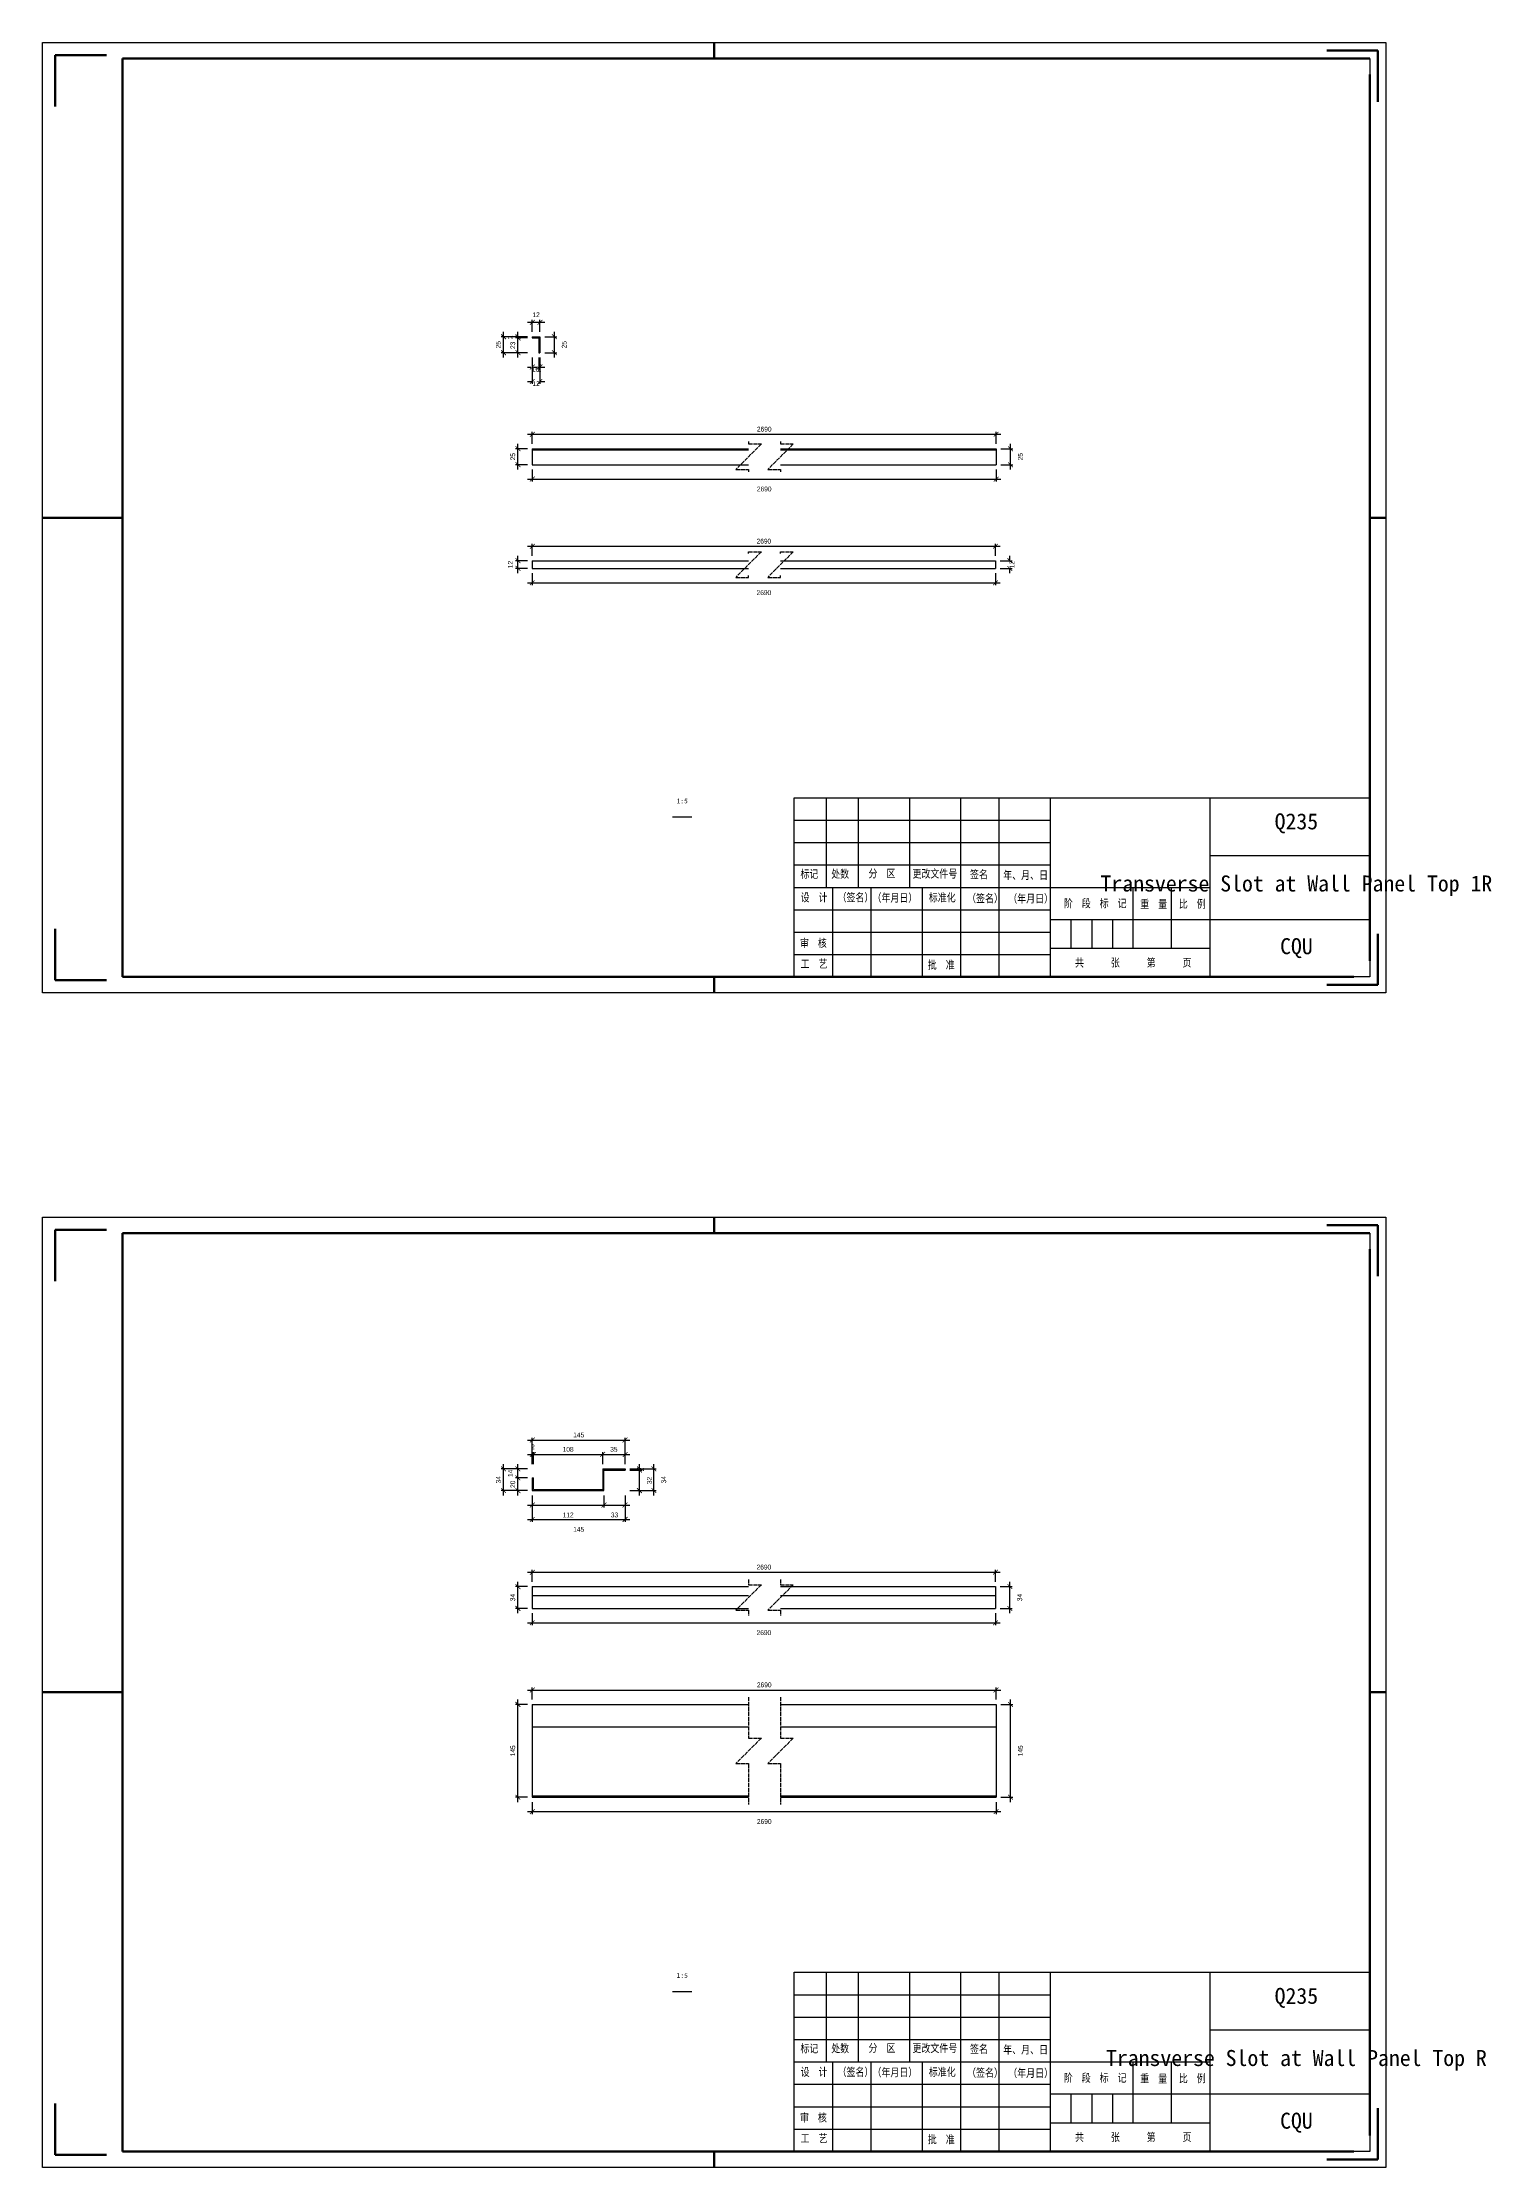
# Model space of a CAD drawing. Header units: millimetres. Extents: x 0 to 1925, y 0 to 4345.
# Drawn here: x 980 to 1433, y 2569 to 3233 of the extents above; entities that cross this region are included whole.
import ezdxf

# ---------------------------------------------------------------- set-up
doc = ezdxf.new("R2010")
doc.units = ezdxf.units.MM
doc.linetypes.add('DASHED', pattern=[1.524, 1.27, -0.254])
doc.layers.add('总内框线', color=7, linetype='Continuous', lineweight=50)
doc.layers.add('总外框线', color=7, linetype='Continuous', lineweight=30)
doc.styles.add('OpenSansCondensed-Light', font='OpenSansCondensed-Light.ttf')
doc.styles.add('陈杰（2）', font='gbenor.shx', dxfattribs={"width": 0.8, "bigfont": 'gbcbig.shx'})
doc.dimstyles.new('EZDXF', dxfattribs={"dimtxt": 0.25, "dimasz": 0.175, "dimexe": 0.375, "dimexo": 0.125, "dimgap": 0.1, "dimtad": 1, "dimlfac": 100, "dimzin": 12, "dimdsep": 46, "dimtxsty": 'OpenSansCondensed-Light', "dimblk": 'ARCHTICK', "dimcen": 2.5, "dimazin": 3, "dimtfac": 0.5, "dimtmove": 2, "dimatfit": 3, "dimarcsym": 0})

# ---------------------------------------------------------------- blocks, each defined once
blk = doc.blocks.new('_ARCHTICK')
at = {"color": 0, "linetype": 'ByBlock', "const_width": 0.15}
blk.add_lwpolyline([(-0.5, -0.5), (0.5, 0.5)], dxfattribs=at)

msp = doc.modelspace()

# ---------------------------------------------------------------- linework, layer by layer
for p, q in [((1395, 3228), (1395, 3043)), ((1133.12901, 3141.075), (1135.52901, 3141.075)), ((1133.12901, 3141.075), (1133.12901, 3140.675)), ((1135.52901, 3141.075), (1135.52901, 3136.075)), ((1133.12901, 3140.675), (1135.12901, 3140.675)), ((1135.12901, 3140.675), (1135.12901, 3136.075)), ((1135.12901, 3136.075), (1135.52901, 3136.075)), ((1133.12901, 3106.075), (1200.72901, 3106.075)), ((1133.12901, 3106.075), (1133.12901, 3105.675)), ((1133.12901, 3105.675), (1200.72901, 3105.675)), ((1133.12901, 3105.675), (1133.12901, 3101.075)), ((1133.12901, 3101.075), (1200.72901, 3101.075)), ((1210.72901, 3106.075), (1278.12901, 3106.075)), ((1210.72901, 3105.675), (1278.12901, 3105.675)), ((1210.72901, 3101.075), (1278.12901, 3101.075)), ((1278.12901, 3106.075), (1278.12901, 3105.675)), ((1278.12901, 3105.675), (1278.12901, 3101.075)), ((1133.12901, 3071.075), (1200.72901, 3071.075)), ((1133.12901, 3071.075), (1133.12901, 3068.675)), ((1133.12901, 3068.675), (1200.72901, 3068.675)), ((1210.72901, 3071.075), (1277.92901, 3071.075)), ((1210.72901, 3068.675), (1277.92901, 3068.675)), ((1277.92901, 3071.075), (1277.92901, 3068.675)), ((1215, 2997), (1395, 2997)), ((1215, 2941), (1215, 2997)), ((1225, 2997), (1225, 2969)), ((1235, 2997), (1235, 2969)), ((1251, 2997), (1251, 2969)), ((1267, 2997), (1267, 2969)), ((1279, 2997), (1279, 2941)), ((1295, 2997), (1295, 2941)), ((1345, 2941), (1345, 2997)), ((1395, 2997), (1395, 2941)), ((1177, 2991), (1183, 2991)), ((1215, 2990), (1295, 2990)), ((1215, 2983), (1295, 2983)), ((1215, 2976), (1295, 2976)), ((1345, 2979), (1395, 2979)), ((1215, 2969), (1345, 2969)), ((1227, 2969), (1227, 2941)), ((1239, 2969), (1239, 2941)), ((1255, 2969), (1255, 2941)), ((1267, 2969), (1267, 2941)), ((1321, 2950), (1321, 2969)), ((1333, 2950), (1333, 2969)), ((1215, 2962), (1295, 2962)), ((1215, 2955), (1295, 2955)), ((1295, 2959), (1345, 2959)), ((1301.5, 2959), (1301.5, 2950)), ((1308, 2959), (1308, 2950)), ((1314.5, 2959), (1314.5, 2950)), ((1345, 2959), (1395, 2959)), ((1295, 2950), (1345, 2950)), ((1215, 2948), (1295, 2948)), ((1395, 2941), (1215, 2941)), ((1395, 2861), (1395, 2676)), ((1133.12901, 2784.5), (1133.52901, 2784.5)), ((1133.12901, 2784.5), (1133.12901, 2780.5)), ((1133.52901, 2780.9), (1133.52901, 2784.5)), ((1155.12901, 2787.3), (1162.12901, 2787.3)), ((1155.12901, 2787.3), (1155.12901, 2780.9)), ((1155.52901, 2786.9), (1162.12901, 2786.9)), ((1155.52901, 2780.5), (1155.52901, 2786.9)), ((1162.12901, 2787.3), (1162.12901, 2786.9)), ((1133.12901, 2780.5), (1155.52901, 2780.5)), ((1133.52901, 2780.9), (1155.12901, 2780.9)), ((1133.12901, 2750.5), (1200.72901, 2750.5)), ((1133.12901, 2750.5), (1133.12901, 2747.7)), ((1210.72901, 2750.5), (1277.92901, 2750.5)), ((1277.92901, 2750.5), (1277.92901, 2747.7)), ((1133.12901, 2747.7), (1200.72901, 2747.7)), ((1133.12901, 2747.7), (1133.12901, 2743.7)), ((1133.12901, 2743.7), (1200.72901, 2743.7)), ((1210.72901, 2747.7), (1277.92901, 2747.7)), ((1210.72901, 2743.7), (1277.92901, 2743.7)), ((1277.92901, 2747.7), (1277.92901, 2743.7)), ((1133.12901, 2713.7), (1200.72901, 2713.7)), ((1133.12901, 2713.7), (1133.12901, 2706.7)), ((1210.72901, 2713.7), (1278.12901, 2713.7)), ((1278.12901, 2713.7), (1278.12901, 2706.7)), ((1133.12901, 2706.7), (1200.72901, 2706.7)), ((1133.12901, 2706.7), (1133.12901, 2685.1)), ((1210.72901, 2706.7), (1278.12901, 2706.7)), ((1278.12901, 2706.7), (1278.12901, 2685.1)), ((1133.12901, 2685.1), (1200.72901, 2685.1)), ((1133.12901, 2685.1), (1133.12901, 2684.7)), ((1133.12901, 2684.7), (1200.72901, 2684.7)), ((1210.72901, 2685.1), (1278.12901, 2685.1)), ((1210.72901, 2684.7), (1278.12901, 2684.7)), ((1278.12901, 2685.1), (1278.12901, 2684.7)), ((1215, 2630), (1395, 2630)), ((1215, 2574), (1215, 2630)), ((1225, 2630), (1225, 2602)), ((1235, 2630), (1235, 2602)), ((1251, 2630), (1251, 2602)), ((1267, 2630), (1267, 2602)), ((1279, 2630), (1279, 2574)), ((1295, 2630), (1295, 2574)), ((1345, 2574), (1345, 2630)), ((1395, 2630), (1395, 2574)), ((1177, 2624), (1183, 2624)), ((1215, 2623), (1295, 2623)), ((1215, 2616), (1295, 2616)), ((1345, 2612), (1395, 2612)), ((1215, 2609), (1295, 2609)), ((1215, 2602), (1345, 2602)), ((1227, 2602), (1227, 2574)), ((1239, 2602), (1239, 2574)), ((1255, 2602), (1255, 2574)), ((1267, 2602), (1267, 2574)), ((1321, 2583), (1321, 2602)), ((1333, 2583), (1333, 2602)), ((1215, 2595), (1295, 2595)), ((1295, 2592), (1345, 2592)), ((1301.5, 2592), (1301.5, 2583)), ((1308, 2592), (1308, 2583)), ((1314.5, 2592), (1314.5, 2583)), ((1345, 2592), (1395, 2592)), ((1215, 2588), (1295, 2588)), ((1295, 2583), (1345, 2583)), ((1215, 2581), (1295, 2581)), ((1395, 2574), (1215, 2574))]:
    msp.add_line(p, q)
at = {"linetype": 'DASHED'}
for p, q in [((1204.72901, 3107.575), (1196.72901, 3099.575)), ((1200.72901, 3108.325), (1200.72901, 3107.575)), ((1200.72901, 3107.575), (1204.72901, 3107.575)), ((1214.72901, 3107.575), (1206.72901, 3099.575)), ((1210.72901, 3108.325), (1210.72901, 3107.575)), ((1210.72901, 3107.575), (1214.72901, 3107.575)), ((1196.72901, 3099.575), (1200.72901, 3099.575)), ((1200.72901, 3099.575), (1200.72901, 3098.825)), ((1206.72901, 3099.575), (1210.72901, 3099.575)), ((1210.72901, 3099.575), (1210.72901, 3098.825)), ((1204.72901, 3073.875), (1196.72901, 3065.875)), ((1200.72901, 3073.325), (1200.72901, 3073.875)), ((1200.72901, 3073.875), (1204.72901, 3073.875)), ((1214.72901, 3073.875), (1206.72901, 3065.875)), ((1210.72901, 3073.325), (1210.72901, 3073.875)), ((1210.72901, 3073.875), (1214.72901, 3073.875)), ((1196.72901, 3065.875), (1200.72901, 3065.875)), ((1200.72901, 3065.875), (1200.72901, 3066.425)), ((1206.72901, 3065.875), (1210.72901, 3065.875)), ((1210.72901, 3065.875), (1210.72901, 3066.425)), ((1204.72901, 2751.1), (1196.72901, 2743.1)), ((1200.72901, 2752.75), (1200.72901, 2751.1)), ((1200.72901, 2751.1), (1204.72901, 2751.1)), ((1214.72901, 2751.1), (1206.72901, 2743.1)), ((1210.72901, 2752.75), (1210.72901, 2751.1)), ((1210.72901, 2751.1), (1214.72901, 2751.1)), ((1196.72901, 2743.1), (1200.72901, 2743.1)), ((1200.72901, 2743.1), (1200.72901, 2741.45)), ((1206.72901, 2743.1), (1210.72901, 2743.1)), ((1210.72901, 2743.1), (1210.72901, 2741.45)), ((1200.72901, 2715.95), (1200.72901, 2703.2)), ((1210.72901, 2715.95), (1210.72901, 2703.2)), ((1204.72901, 2703.2), (1196.72901, 2695.2)), ((1200.72901, 2703.2), (1204.72901, 2703.2)), ((1214.72901, 2703.2), (1206.72901, 2695.2)), ((1210.72901, 2703.2), (1214.72901, 2703.2)), ((1196.72901, 2695.2), (1200.72901, 2695.2)), ((1200.72901, 2695.2), (1200.72901, 2682.45)), ((1206.72901, 2695.2), (1210.72901, 2695.2)), ((1210.72901, 2695.2), (1210.72901, 2682.45))]:
    msp.add_line(p, q, dxfattribs=at)
at = {"layer": '总内框线'}
for p, q in [((984, 3229), (984, 3213)), ((984, 3229), (1000, 3229)), ((1005, 2941), (1005, 3228)), ((1005, 3228), (1395, 3228)), ((1190, 3228), (1190, 3233)), ((1397.5, 3230.5), (1381.5, 3230.5)), ((1397.5, 3230.5), (1397.5, 3214.5)), ((1395, 3223), (1395, 2946)), ((980, 3084.5), (1005, 3084.5)), ((1395, 3084.5), (1400, 3084.5)), ((984, 2940), (984, 2956)), ((1397.5, 2938.5), (1397.5, 2954.5)), ((984, 2940), (1000, 2940)), ((1390, 2941), (1005, 2941)), ((1190, 2936), (1190, 2941)), ((1397.5, 2938.5), (1381.5, 2938.5)), ((984, 2862), (984, 2846)), ((984, 2862), (1000, 2862)), ((1190, 2861), (1190, 2866)), ((1397.5, 2863.5), (1381.5, 2863.5)), ((1397.5, 2863.5), (1397.5, 2847.5)), ((1005, 2574), (1005, 2861)), ((1005, 2861), (1395, 2861)), ((1395, 2856), (1395, 2579)), ((980, 2717.5), (1005, 2717.5)), ((1395, 2717.5), (1400, 2717.5)), ((984, 2573), (984, 2589)), ((1397.5, 2571.5), (1397.5, 2587.5)), ((984, 2573), (1000, 2573)), ((1390, 2574), (1005, 2574)), ((1190, 2569), (1190, 2574)), ((1397.5, 2571.5), (1381.5, 2571.5))]:
    msp.add_line(p, q, dxfattribs=at)
at = {"layer": '总外框线'}
for p, q in [((980, 2936), (980, 3233)), ((980, 3233), (1400, 3233)), ((1400, 3233), (1400, 2936)), ((1400, 2936), (980, 2936)), ((980, 2569), (980, 2866)), ((980, 2866), (1400, 2866)), ((1400, 2866), (1400, 2569)), ((1400, 2569), (980, 2569))]:
    msp.add_line(p, q, dxfattribs=at)

# ---------------------------------------------------------------- texts
at = {"attachment_point": 5}
for s, insert, char_height in [('1:5', (1180, 2996), 1.5), ('Q235', (1372, 2989), 5), ('Transverse Slot at Wall Panel Top 1R', (1372, 2969.5), 5), ('CQU', (1372, 2950), 5), ('1:5', (1180, 2629), 1.5), ('Q235', (1372, 2622), 5), ('Transverse Slot at Wall Panel Top R', (1372, 2602.5), 5), ('CQU', (1372, 2583), 5)]:
    msp.add_mtext(s, dxfattribs=dict(at, insert=insert, char_height=char_height))
at = {"char_height": 2.5, "width": 93.0192856, "attachment_point": 1, "style": '陈杰（2）'}
for s, insert in [('{\\fSimSun|b0|i0|c134|p2;标记}', (1216.95482, 2974.44053)), ('{\\fSimSun|b0|i0|c134|p2;处数}', (1226.57596, 2974.45543)), ('{\\fSimSun|b0|i0|c134|p2;分\u3000区}', (1238.23692, 2974.57959)), ('{\\fSimSun|b0|i0|c134|p2;更改文件号}', (1251.97169, 2974.52496)), ('{\\fSimSun|b0|i0|c134|p2;签名}', (1269.95608, 2974.2667)), ('{\\fSimSun|b0|i0|c134|p2;年、月、日}', (1280.35064, 2974.07301)), ('{\\fSimSun|b0|i0|c134|p2;设\u3000计}', (1217.01432, 2967.10007)), ('{\\fSimSun|b0|i0|c134|p2;（签名）}', (1228.55629, 2967.10007)), ('{\\fSimSun|b0|i0|c134|p2;\u3000（年月日）}', (1236.68156, 2966.98584)), ('{\\fSimSun|b0|i0|c134|p2;标准化}', (1257.08823, 2967.08517)), ('{\\fSimSun|b0|i0|c134|p2;（签名）}', (1269.05516, 2966.83685)), ('{\\fSimSun|b0|i0|c134|p2;（年月日）}', (1281.923, 2966.73752)), ('{\\fSimSun|b0|i0|c134|p2;阶\u3000段\u3000标\u3000记}', (1299.30395, 2965.25254)), ('{\\fSimSun|b0|i0|c134|p2;重\u3000量}', (1323.18681, 2965.02408)), ('{\\fSimSun|b0|i0|c134|p2;比\u3000例}', (1335.23873, 2965.09361)), ('{\\fSimSun|b0|i0|c134|p2;审\u3000核}', (1216.81034, 2952.83138)), ('{\\fSimSun|b0|i0|c134|p2;工\u3000艺}', (1217.01432, 2946.34515)), ('{\\fSimSun|b0|i0|c134|p2;批\u3000准}', (1256.78226, 2946.0273)), ('{\\fSimSun|b0|i0|c134|p2;共\u3000\u3000\u3000张\u3000\u3000\u3000第\u3000\u3000\u3000页}', (1302.79713, 2946.72757)), ('{\\fSimSun|b0|i0|c134|p2;标记}', (1216.95482, 2607.44053)), ('{\\fSimSun|b0|i0|c134|p2;处数}', (1226.57596, 2607.45543)), ('{\\fSimSun|b0|i0|c134|p2;分\u3000区}', (1238.23692, 2607.57959)), ('{\\fSimSun|b0|i0|c134|p2;更改文件号}', (1251.97169, 2607.52496)), ('{\\fSimSun|b0|i0|c134|p2;签名}', (1269.95608, 2607.2667)), ('{\\fSimSun|b0|i0|c134|p2;年、月、日}', (1280.35064, 2607.07301)), ('{\\fSimSun|b0|i0|c134|p2;设\u3000计}', (1217.01432, 2600.10007)), ('{\\fSimSun|b0|i0|c134|p2;（签名）}', (1228.55629, 2600.10007)), ('{\\fSimSun|b0|i0|c134|p2;\u3000（年月日）}', (1236.68156, 2599.98584)), ('{\\fSimSun|b0|i0|c134|p2;标准化}', (1257.08823, 2600.08517)), ('{\\fSimSun|b0|i0|c134|p2;（签名）}', (1269.05516, 2599.83685)), ('{\\fSimSun|b0|i0|c134|p2;（年月日）}', (1281.923, 2599.73752)), ('{\\fSimSun|b0|i0|c134|p2;阶\u3000段\u3000标\u3000记}', (1299.30395, 2598.25254)), ('{\\fSimSun|b0|i0|c134|p2;重\u3000量}', (1323.18681, 2598.02408)), ('{\\fSimSun|b0|i0|c134|p2;比\u3000例}', (1335.23873, 2598.09361)), ('{\\fSimSun|b0|i0|c134|p2;审\u3000核}', (1216.81034, 2585.83138)), ('{\\fSimSun|b0|i0|c134|p2;工\u3000艺}', (1217.01432, 2579.34515)), ('{\\fSimSun|b0|i0|c134|p2;批\u3000准}', (1256.78226, 2579.0273)), ('{\\fSimSun|b0|i0|c134|p2;共\u3000\u3000\u3000张\u3000\u3000\u3000第\u3000\u3000\u3000页}', (1302.79713, 2579.72757))]:
    msp.add_mtext(s, dxfattribs=dict(at, insert=insert))

# ---------------------------------------------------------------- dimensions: what is measured, and where the dimension line sits
for base, p1, p2, location, text, override in [((1133.12901, 3145.575), (1133.12901, 3141.075), (1135.52901, 3141.075), (1134.32901, 3147.925), '12', {"dimtxt": 1.5, "dimasz": 1.5, "dimexe": 0.75, "dimexo": 1.5, "dimtad": 1, "dimlfac": 5, "dimblk": 'ARCHTICK', "dimsah": 0, "dimtsz": 0, "dimdle": 1.5, "dimtmove": 2}), ((1133.12901, 3127.075), (1133.12901, 3136.075), (1135.52901, 3136.075), (1134.32901, 3126.425), '12', {"dimtxt": 1.5, "dimasz": 1.5, "dimexe": 0.75, "dimexo": 1.5, "dimtad": 4, "dimlfac": 5, "dimblk": 'ARCHTICK', "dimsah": 0, "dimtsz": 0, "dimdle": 1.5, "dimtmove": 2}), ((1133.12901, 3110.575), (1133.12901, 3106.075), (1278.12901, 3106.075), (1205.62901, 3112.175), '2690', {"dimtxt": 1.5, "dimasz": 1.5, "dimexe": 0.75, "dimexo": 1.5, "dimtad": 1, "dimlfac": 5, "dimblk": 'ARCHTICK', "dimsah": 0, "dimtsz": 0, "dimdle": 1.5, "dimtmove": 2}), ((1133.12901, 3096.575), (1133.12901, 3101.075), (1278.12901, 3101.075), (1205.62901, 3093.475), '2690', {"dimtxt": 1.5, "dimasz": 1.5, "dimexe": 0.75, "dimexo": 1.5, "dimtad": 4, "dimlfac": 5, "dimblk": 'ARCHTICK', "dimsah": 0, "dimtsz": 0, "dimdle": 1.5, "dimtmove": 2}), ((1133.12901, 3075.575), (1133.12901, 3071.075), (1277.92901, 3071.075), (1205.52901, 3077.175), '2690', {"dimtxt": 1.5, "dimasz": 1.5, "dimexe": 0.75, "dimexo": 1.5, "dimtad": 1, "dimlfac": 5, "dimblk": 'ARCHTICK', "dimsah": 0, "dimtsz": 0, "dimdle": 1.5, "dimtmove": 2}), ((1133.12901, 3064.175), (1133.12901, 3068.675), (1277.92901, 3068.675), (1205.52901, 3061.075), '2690', {"dimtxt": 1.5, "dimasz": 1.5, "dimexe": 0.75, "dimexo": 1.5, "dimtad": 4, "dimlfac": 5, "dimblk": 'ARCHTICK', "dimsah": 0, "dimtsz": 0, "dimdle": 1.5, "dimtmove": 2}), ((1133.12901, 2796.3), (1133.12901, 2787.3), (1162.12901, 2787.3), (1147.62901, 2797.9), '145', {"dimtxt": 1.5, "dimasz": 1.5, "dimexe": 0.75, "dimexo": 1.5, "dimtad": 1, "dimlfac": 5, "dimblk": 'ARCHTICK', "dimsah": 0, "dimtsz": 0, "dimdle": 1.5, "dimtmove": 2}), ((1133.12901, 2771.5), (1133.12901, 2780.5), (1162.12901, 2780.5), (1147.62901, 2768.4), '145', {"dimtxt": 1.5, "dimasz": 1.5, "dimexe": 0.75, "dimexo": 1.5, "dimtad": 4, "dimlfac": 5, "dimblk": 'ARCHTICK', "dimsah": 0, "dimtsz": 0, "dimdle": 1.5, "dimtmove": 2}), ((1133.12901, 2755), (1133.12901, 2750.5), (1277.92901, 2750.5), (1205.52901, 2756.6), '2690', {"dimtxt": 1.5, "dimasz": 1.5, "dimexe": 0.75, "dimexo": 1.5, "dimtad": 1, "dimlfac": 5, "dimblk": 'ARCHTICK', "dimsah": 0, "dimtsz": 0, "dimdle": 1.5, "dimtmove": 2}), ((1133.12901, 2739.2), (1133.12901, 2743.7), (1277.92901, 2743.7), (1205.52901, 2736.1), '2690', {"dimtxt": 1.5, "dimasz": 1.5, "dimexe": 0.75, "dimexo": 1.5, "dimtad": 4, "dimlfac": 5, "dimblk": 'ARCHTICK', "dimsah": 0, "dimtsz": 0, "dimdle": 1.5, "dimtmove": 2}), ((1133.12901, 2718.2), (1133.12901, 2713.7), (1278.12901, 2713.7), (1205.62901, 2719.8), '2690', {"dimtxt": 1.5, "dimasz": 1.5, "dimexe": 0.75, "dimexo": 1.5, "dimtad": 1, "dimlfac": 5, "dimblk": 'ARCHTICK', "dimsah": 0, "dimtsz": 0, "dimdle": 1.5, "dimtmove": 2}), ((1133.12901, 2680.2), (1133.12901, 2684.7), (1278.12901, 2684.7), (1205.62901, 2677.1), '2690', {"dimtxt": 1.5, "dimasz": 1.5, "dimexe": 0.75, "dimexo": 1.5, "dimtad": 4, "dimlfac": 5, "dimblk": 'ARCHTICK', "dimsah": 0, "dimtsz": 0, "dimdle": 1.5, "dimtmove": 2})]:
    msp.add_linear_dim(base=base, p1=p1, p2=p2, location=location, text=text, dimstyle='EZDXF', override=override).render()
for base, p1, p2, location, text, override in [((1124.12901, 3136.075), (1133.12901, 3136.075), (1133.12901, 3141.075), (1122.52901, 3138.575), '25', {"dimtxt": 1.5, "dimasz": 1.5, "dimexe": 0.75, "dimexo": 1.5, "dimtad": 1, "dimlfac": 5, "dimblk": 'ARCHTICK', "dimsah": 0, "dimtsz": 0, "dimdle": 1.5, "dimtmove": 2}), ((1140.02901, 3136.075), (1135.52901, 3136.075), (1135.52901, 3141.075), (1143.12901, 3138.575), '25', {"dimtxt": 1.5, "dimasz": 1.5, "dimexe": 0.75, "dimexo": 1.5, "dimtad": 4, "dimlfac": 5, "dimblk": 'ARCHTICK', "dimsah": 0, "dimtsz": 0, "dimdle": 1.5, "dimtmove": 2}), ((1128.62901, 3101.075), (1133.12901, 3101.075), (1133.12901, 3106.075), (1127.02901, 3103.575), '25', {"dimtxt": 1.5, "dimasz": 1.5, "dimexe": 0.75, "dimexo": 1.5, "dimtad": 1, "dimlfac": 5, "dimblk": 'ARCHTICK', "dimsah": 0, "dimtsz": 0, "dimdle": 1.5, "dimtmove": 2}), ((1282.62901, 3101.075), (1278.12901, 3101.075), (1278.12901, 3106.075), (1285.72901, 3103.575), '25', {"dimtxt": 1.5, "dimasz": 1.5, "dimexe": 0.75, "dimexo": 1.5, "dimtad": 4, "dimlfac": 5, "dimblk": 'ARCHTICK', "dimsah": 0, "dimtsz": 0, "dimdle": 1.5, "dimtmove": 2}), ((1128.62901, 3068.675), (1133.12901, 3068.675), (1133.12901, 3071.075), (1126.27901, 3069.875), '12', {"dimtxt": 1.5, "dimasz": 1.5, "dimexe": 0.75, "dimexo": 1.5, "dimtad": 1, "dimlfac": 5, "dimblk": 'ARCHTICK', "dimsah": 0, "dimtsz": 0, "dimdle": 1.5, "dimtmove": 2}), ((1282.42901, 3068.675), (1277.92901, 3068.675), (1277.92901, 3071.075), (1283.07901, 3069.875), '12', {"dimtxt": 1.5, "dimasz": 1.5, "dimexe": 0.75, "dimexo": 1.5, "dimtad": 4, "dimlfac": 5, "dimblk": 'ARCHTICK', "dimsah": 0, "dimtsz": 0, "dimdle": 1.5, "dimtmove": 2}), ((1124.12901, 2780.5), (1133.12901, 2780.5), (1133.12901, 2787.3), (1122.52901, 2783.9), '34', {"dimtxt": 1.5, "dimasz": 1.5, "dimexe": 0.75, "dimexo": 1.5, "dimtad": 1, "dimlfac": 5, "dimblk": 'ARCHTICK', "dimsah": 0, "dimtsz": 0, "dimdle": 1.5, "dimtmove": 2}), ((1171.12901, 2780.5), (1162.12901, 2780.5), (1162.12901, 2787.3), (1174.22901, 2783.9), '34', {"dimtxt": 1.5, "dimasz": 1.5, "dimexe": 0.75, "dimexo": 1.5, "dimtad": 4, "dimlfac": 5, "dimblk": 'ARCHTICK', "dimsah": 0, "dimtsz": 0, "dimdle": 1.5, "dimtmove": 2}), ((1128.62901, 2743.7), (1133.12901, 2743.7), (1133.12901, 2750.5), (1127.02901, 2747.1), '34', {"dimtxt": 1.5, "dimasz": 1.5, "dimexe": 0.75, "dimexo": 1.5, "dimtad": 1, "dimlfac": 5, "dimblk": 'ARCHTICK', "dimsah": 0, "dimtsz": 0, "dimdle": 1.5, "dimtmove": 2}), ((1282.42901, 2743.7), (1277.92901, 2743.7), (1277.92901, 2750.5), (1285.52901, 2747.1), '34', {"dimtxt": 1.5, "dimasz": 1.5, "dimexe": 0.75, "dimexo": 1.5, "dimtad": 4, "dimlfac": 5, "dimblk": 'ARCHTICK', "dimsah": 0, "dimtsz": 0, "dimdle": 1.5, "dimtmove": 2}), ((1128.62901, 2684.7), (1133.12901, 2684.7), (1133.12901, 2713.7), (1127.02901, 2699.2), '145', {"dimtxt": 1.5, "dimasz": 1.5, "dimexe": 0.75, "dimexo": 1.5, "dimtad": 1, "dimlfac": 5, "dimblk": 'ARCHTICK', "dimsah": 0, "dimtsz": 0, "dimdle": 1.5, "dimtmove": 2}), ((1282.62901, 2684.7), (1278.12901, 2684.7), (1278.12901, 2713.7), (1285.72901, 2699.2), '145', {"dimtxt": 1.5, "dimasz": 1.5, "dimexe": 0.75, "dimexo": 1.5, "dimtad": 4, "dimlfac": 5, "dimblk": 'ARCHTICK', "dimsah": 0, "dimtsz": 0, "dimdle": 1.5, "dimtmove": 2})]:
    msp.add_linear_dim(base=base, p1=p1, p2=p2, angle=90, location=location, text=text, dimstyle='EZDXF', override=override).render()
for base, p1, p2, location, override in [((1128.62901, 3140.675), (1133.12901, 3140.675), (1133.12901, 3141.075), (1126.27901, 3140.875), {"dimtxt": 1.5, "dimasz": 1.5, "dimexe": 0.75, "dimexo": 1.5, "dimtad": 1, "dimlfac": 5, "dimblk": 'ARCHTICK', "dimsah": 0, "dimtsz": 0, "dimdle": 1.5, "dimtmove": 2}), ((1128.62901, 3136.075), (1133.12901, 3136.075), (1133.12901, 3140.675), (1127.02901, 3138.375), {"dimtxt": 1.5, "dimasz": 1.5, "dimexe": 0.75, "dimexo": 1.5, "dimtad": 1, "dimlfac": 5, "dimblk": 'ARCHTICK', "dimsah": 0, "dimtsz": 0, "dimdle": 1.5, "dimtmove": 2}), ((1128.62901, 2784.5), (1133.12901, 2784.5), (1133.12901, 2787.3), (1126.27901, 2785.9), {"dimtxt": 1.5, "dimasz": 1.5, "dimexe": 0.75, "dimexo": 1.5, "dimtad": 1, "dimlfac": 5, "dimblk": 'ARCHTICK', "dimsah": 0, "dimtsz": 0, "dimdle": 1.5, "dimtmove": 2}), ((1166.62901, 2786.9), (1162.12901, 2786.9), (1162.12901, 2787.3), (1167.27901, 2787.1), {"dimtxt": 1.5, "dimasz": 1.5, "dimexe": 0.75, "dimexo": 1.5, "dimtad": 4, "dimlfac": 5, "dimblk": 'ARCHTICK', "dimsah": 0, "dimtsz": 0, "dimdle": 1.5, "dimtmove": 2}), ((1128.62901, 2780.5), (1133.12901, 2780.5), (1133.12901, 2784.5), (1127.02901, 2782.5), {"dimtxt": 1.5, "dimasz": 1.5, "dimexe": 0.75, "dimexo": 1.5, "dimtad": 1, "dimlfac": 5, "dimblk": 'ARCHTICK', "dimsah": 0, "dimtsz": 0, "dimdle": 1.5, "dimtmove": 2}), ((1166.62901, 2780.5), (1162.12901, 2780.5), (1162.12901, 2786.9), (1169.72901, 2783.7), {"dimtxt": 1.5, "dimasz": 1.5, "dimexe": 0.75, "dimexo": 1.5, "dimtad": 4, "dimlfac": 5, "dimblk": 'ARCHTICK', "dimsah": 0, "dimtsz": 0, "dimdle": 1.5, "dimtmove": 2})]:
    msp.add_linear_dim(base=base, p1=p1, p2=p2, angle=90, location=location, dimstyle='EZDXF', override=override).render()
for base, p1, p2, location, override in [((1133.12901, 3131.575), (1133.12901, 3136.075), (1135.12901, 3136.075), (1134.12901, 3130.925), {"dimtxt": 1.5, "dimasz": 1.5, "dimexe": 0.75, "dimexo": 1.5, "dimtad": 4, "dimlfac": 5, "dimblk": 'ARCHTICK', "dimsah": 0, "dimtsz": 0, "dimdle": 1.5, "dimtmove": 2}), ((1135.12901, 3131.575), (1135.12901, 3136.075), (1135.52901, 3136.075), (1135.32901, 3130.925), {"dimtxt": 1.5, "dimasz": 1.5, "dimexe": 0.75, "dimexo": 1.5, "dimtad": 4, "dimlfac": 5, "dimblk": 'ARCHTICK', "dimsah": 0, "dimtsz": 0, "dimdle": 1.5, "dimtmove": 2}), ((1133.12901, 2791.8), (1133.12901, 2787.3), (1133.52901, 2787.3), (1133.32901, 2794.15), {"dimtxt": 1.5, "dimasz": 1.5, "dimexe": 0.75, "dimexo": 1.5, "dimtad": 1, "dimlfac": 5, "dimblk": 'ARCHTICK', "dimsah": 0, "dimtsz": 0, "dimdle": 1.5, "dimtmove": 2}), ((1133.52901, 2791.8), (1133.52901, 2787.3), (1155.12901, 2787.3), (1144.32901, 2793.4), {"dimtxt": 1.5, "dimasz": 1.5, "dimexe": 0.75, "dimexo": 1.5, "dimtad": 1, "dimlfac": 5, "dimblk": 'ARCHTICK', "dimsah": 0, "dimtsz": 0, "dimdle": 1.5, "dimtmove": 2}), ((1155.12901, 2791.8), (1155.12901, 2787.3), (1162.12901, 2787.3), (1158.62901, 2793.4), {"dimtxt": 1.5, "dimasz": 1.5, "dimexe": 0.75, "dimexo": 1.5, "dimtad": 1, "dimlfac": 5, "dimblk": 'ARCHTICK', "dimsah": 0, "dimtsz": 0, "dimdle": 1.5, "dimtmove": 2}), ((1133.12901, 2776), (1133.12901, 2780.5), (1155.52901, 2780.5), (1144.32901, 2772.9), {"dimtxt": 1.5, "dimasz": 1.5, "dimexe": 0.75, "dimexo": 1.5, "dimtad": 4, "dimlfac": 5, "dimblk": 'ARCHTICK', "dimsah": 0, "dimtsz": 0, "dimdle": 1.5, "dimtmove": 2}), ((1155.52901, 2776), (1155.52901, 2780.5), (1162.12901, 2780.5), (1158.82901, 2772.9), {"dimtxt": 1.5, "dimasz": 1.5, "dimexe": 0.75, "dimexo": 1.5, "dimtad": 4, "dimlfac": 5, "dimblk": 'ARCHTICK', "dimsah": 0, "dimtsz": 0, "dimdle": 1.5, "dimtmove": 2})]:
    msp.add_linear_dim(base=base, p1=p1, p2=p2, location=location, dimstyle='EZDXF', override=override).render()

doc.saveas('drawing.dxf')
